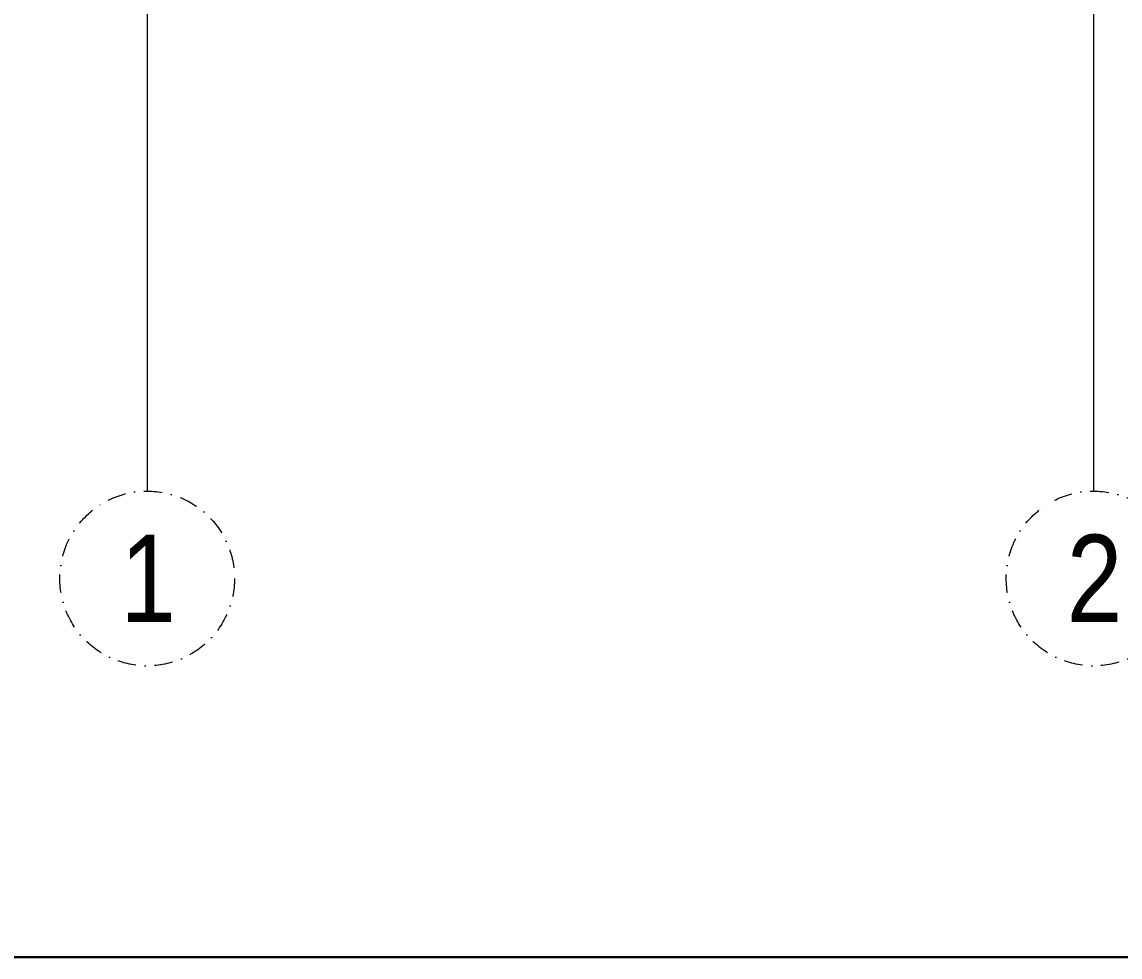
# Model space of a CAD drawing. Header units: centimetres. Extents: x 405464 to 563355, y 50011 to 66875.
# Drawn here: x 504302 to 505056, y 51111 to 51753 of the extents above; entities that cross this region are included whole.
import ezdxf
from ezdxf.enums import TextEntityAlignment as Align

# ---------------------------------------------------------------- set-up
doc = ezdxf.new("R2010")
doc.units = ezdxf.units.CM
doc.linetypes.add('DASHDOT', pattern=[25.4, 12.7, -6.35, 0, -6.35])
doc.layers.get('0').update_dxf_attribs({"lineweight": 9})
for name, color, linetype, lineweight in [('0-KRCN-MİMARİ-220526', 8, 'Continuous', 9), ('0-KRCN-Z-ANTET', 71, 'Continuous', 30), ('A_Aks', 30, 'DASHDOT', 9)]:
    doc.layers.add(name, color=color, linetype=linetype, lineweight=lineweight)
doc.styles.add('Antet_Style 02', font='swissck.ttf')

# ---------------------------------------------------------------- blocks, each defined once
blk = doc.blocks.new('a_aks')
at = {"layer": 'A_Aks', "color": 8, "ltscale": 200}
for p, q in [((30, 5308.05), (30, -831.11)), ((680, 5308.05), (680, -831.11))]:
    blk.add_line(p, q, dxfattribs=at)
at = {"layer": 'A_Aks', "color": 8}
for centre in [(30, -891.11), (680, -891.11)]:
    blk.add_circle(centre, 60, dxfattribs=at)
at = {"layer": 'A_Aks', "color": 8, "style": 'Antet_Style 02'}
for s, p in [('1', (30.66, -891.11)), ('2', (680.66, -891.11))]:
    blk.add_text(s, height=60, dxfattribs=at).set_placement(p, align=Align.MIDDLE_CENTER)
blk = doc.blocks.new('mimari_yeni_durum')
at = {"layer": 'A_Aks', "color": 8}
blk.add_blockref('a_aks', (0, 0), dxfattribs=at)
blk = doc.blocks.new('A$C9e52caec')
at = {"color": 8}
blk.add_blockref('mimari_yeni_durum', (0, 0), dxfattribs=at)

msp = doc.modelspace()

# ---------------------------------------------------------------- block references
at = {"layer": '0-KRCN-MİMARİ-220526', "rotation": 359.999999999997}
msp.add_blockref('A$C9e52caec', (504358.27, 52262.37, 74), dxfattribs=at)

# ---------------------------------------------------------------- next in the draw order: linework, layer by layer
at = {"layer": '0-KRCN-Z-ANTET'}
msp.add_lwpolyline([(503294.83, 57911.26), (518977.39, 57911.26), (518977.39, 51111.26), (503294.83, 51111.26)], close=True, dxfattribs=at)

doc.saveas('drawing.dxf')
